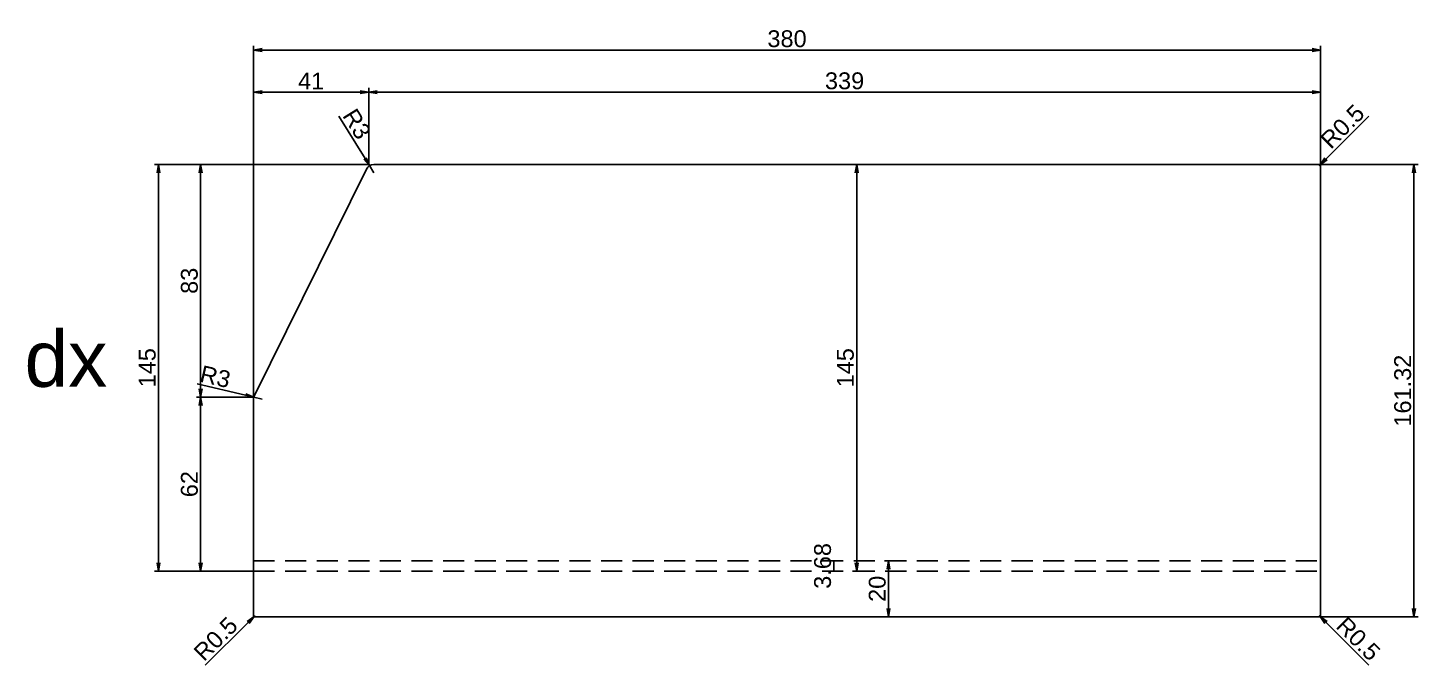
# Model space of a CAD drawing. Header units: inches. Extents: x -821 to 727, y -1701 to 746.
# Drawn here: x -296.9 to 198.3, y -7.3 to 220 of the extents above; entities that cross this region are included whole.
import ezdxf

# ---------------------------------------------------------------- set-up
doc = ezdxf.new("R2010")
doc.units = ezdxf.units.IN
doc.header["$LTSCALE"] = 15
doc.header["$MEASUREMENT"] = 0
doc.header["$PDMODE"] = 3
doc.header["$PDSIZE"] = 5
doc.linetypes.add('DASHED', pattern=[0.75, 0.5, -0.25])
doc.layers.add('DIM', color=5, linetype='Continuous', lineweight=13)
doc.styles.get("Standard").update_dxf_attribs({"font": 'arial.ttf'})
doc.dimstyles.new('DIM', dxfattribs={"dimscale": 1.5, "dimtxt": 4, "dimasz": 2, "dimexe": 1, "dimexo": 0, "dimtad": 1, "dimdsep": 46, "dimtxsty": 'Standard', "dimblk": 'OPEN', "dimcen": 0, "dimclrd": 5, "dimclre": 5, "dimclrt": 2, "dimazin": 2, "dimtfac": 1, "dimtix": 1, "dimtmove": 0, "dimatfit": 3, "dimldrblk": 'OPEN', "dimfxl": 1, "dimtolj": 1, "dimtzin": 0, "dimlwd": 25, "dimlwe": 25, "dimarcsym": 0})

# ---------------------------------------------------------------- blocks, each defined once
blk = doc.blocks.new('_Open')
at = {"color": 0, "linetype": 'Continuous', "lineweight": -2}
for p, q in [((-1, 0.17), (0, 0)), ((-1, -0.17), (0, 0)), ((0, 0), (-1, 0))]:
    blk.add_line(p, q, dxfattribs=at)
blk = doc.blocks.new('*D123')
at = {"layer": 'Defpoints', "color": 0, "transparency": 16777216}
for p in [(163.03, 170.76), (163.38, 171.12)]:
    blk.add_point(p, dxfattribs=at)
at = {"layer": 'DIM', "color": 5, "lineweight": 25, "transparency": 16777216}
for p, q in [((180.77, 188.5), (165.51, 173.24)), ((163.03, 170.76), (163.38, 171.12))]:
    blk.add_line(p, q, dxfattribs=at)
at = {"layer": 'DIM', "color": 5, "lineweight": 25, "transparency": 16777216, "xscale": 3, "yscale": 3, "zscale": 3, "rotation": 224.9999999999908}
blk.add_blockref('_Open', (163.38, 171.12), dxfattribs=at)
at = {"layer": 'DIM', "color": 2, "transparency": 16777216, "insert": (171.37, 184.76), "char_height": 6, "attachment_point": 5, "rotation": 45}
blk.add_mtext('\\A1;R0.5', dxfattribs=at)
blk = doc.blocks.new('*D124')
at = {"layer": 'Defpoints', "color": 0, "transparency": 16777216}
for p in [(-216.32, 10.09), (-215.97, 10.44)]:
    blk.add_point(p, dxfattribs=at)
at = {"layer": 'DIM', "color": 5, "lineweight": 25, "transparency": 16777216}
for p, q in [((-215.97, 10.44), (-216.32, 10.09)), ((-233.71, -7.3), (-218.44, 7.97))]:
    blk.add_line(p, q, dxfattribs=at)
at = {"layer": 'DIM', "color": 5, "lineweight": 25, "transparency": 16777216, "xscale": 3, "yscale": 3, "zscale": 3, "rotation": 45.00000000000232}
blk.add_blockref('_Open', (-216.32, 10.09), dxfattribs=at)
at = {"layer": 'DIM', "color": 2, "transparency": 16777216, "insert": (-229.96, 2.11), "char_height": 6, "attachment_point": 5, "rotation": 45}
blk.add_mtext('\\A1;R0.5', dxfattribs=at)
blk = doc.blocks.new('*D125')
at = {"layer": 'Defpoints', "color": 0, "transparency": 16777216}
for p in [(163.03, 10.44), (163.38, 10.09)]:
    blk.add_point(p, dxfattribs=at)
at = {"layer": 'DIM', "color": 5, "lineweight": 25, "transparency": 16777216}
for p, q in [((163.03, 10.44), (163.38, 10.09)), ((180.77, -7.3), (165.51, 7.97))]:
    blk.add_line(p, q, dxfattribs=at)
at = {"layer": 'DIM', "color": 5, "lineweight": 25, "transparency": 16777216, "xscale": 3, "yscale": 3, "zscale": 3, "rotation": 135}
blk.add_blockref('_Open', (163.38, 10.09), dxfattribs=at)
at = {"layer": 'DIM', "color": 2, "transparency": 16777216, "insert": (177.03, 2.11), "char_height": 6, "attachment_point": 5, "rotation": 315}
blk.add_mtext('\\A1;R0.5', dxfattribs=at)
blk = doc.blocks.new('*D126')
at = {"layer": 'Defpoints', "color": 0, "transparency": 16777216}
for p in [(-9.78, 29.94), (-9.78, 26.26), (-9.78, 26.26)]:
    blk.add_point(p, dxfattribs=at)
at = {"layer": 'DIM', "color": 5, "lineweight": 25, "transparency": 16777216}
for p, q in [((-9.78, 29.94), (-11.28, 29.94)), ((-9.78, 29.94), (-9.78, 26.26)), ((-9.78, 26.26), (-11.28, 26.26))]:
    blk.add_line(p, q, dxfattribs=at)
at = {"layer": 'DIM', "color": 2, "transparency": 16777216, "insert": (-13.78, 28.1), "char_height": 6, "attachment_point": 5, "rotation": 90}
blk.add_mtext('\\A1;3.68', dxfattribs=at)
blk = doc.blocks.new('*D127')
at = {"layer": 'Defpoints', "color": 0, "transparency": 16777216}
for p in [(-1.66, 171.26), (-1.66, 26.26), (-1.66, 26.26)]:
    blk.add_point(p, dxfattribs=at)
at = {"layer": 'DIM', "color": 5, "lineweight": 25, "transparency": 16777216}
for p, q in [((-1.66, 171.26), (-3.16, 171.26)), ((-1.66, 168.26), (-1.66, 29.26)), ((-1.66, 26.26), (-3.16, 26.26))]:
    blk.add_line(p, q, dxfattribs=at)
at = {"layer": 'DIM', "color": 5, "lineweight": 25, "transparency": 16777216, "xscale": 3, "yscale": 3, "zscale": 3}
for p, rotation in [((-1.66, 171.26), 90), ((-1.66, 26.26), 270)]:
    blk.add_blockref('_Open', p, dxfattribs=dict(at, rotation=rotation))
at = {"layer": 'DIM', "color": 2, "transparency": 16777216, "insert": (-5.66, 98.76), "char_height": 6, "attachment_point": 5, "rotation": 90}
blk.add_mtext('\\A1;145', dxfattribs=at)
blk = doc.blocks.new('*D128')
at = {"layer": 'Defpoints', "color": 0, "transparency": 16777216}
for p in [(9.69, 29.94), (9.69, 9.94), (9.69, 9.94)]:
    blk.add_point(p, dxfattribs=at)
at = {"layer": 'DIM', "color": 5, "lineweight": 25, "transparency": 16777216}
for p, q in [((9.69, 29.94), (8.19, 29.94)), ((9.69, 26.94), (9.69, 12.94)), ((9.69, 9.94), (8.19, 9.94))]:
    blk.add_line(p, q, dxfattribs=at)
at = {"layer": 'DIM', "color": 5, "lineweight": 25, "transparency": 16777216, "xscale": 3, "yscale": 3, "zscale": 3}
for p, rotation in [((9.69, 29.94), 90), ((9.69, 9.94), 270)]:
    blk.add_blockref('_Open', p, dxfattribs=dict(at, rotation=rotation))
at = {"layer": 'DIM', "color": 2, "transparency": 16777216, "insert": (5.69, 19.94), "char_height": 6, "attachment_point": 5, "rotation": 90}
blk.add_mtext('\\A1;20', dxfattribs=at)
blk = doc.blocks.new('*D129')
at = {"layer": 'Defpoints', "color": 0, "transparency": 16777216}
for p in [(163.03, 171.26), (163.03, 9.94), (196.84, 9.94)]:
    blk.add_point(p, dxfattribs=at)
at = {"layer": 'DIM', "color": 5, "lineweight": 25, "transparency": 16777216}
for p, q in [((163.03, 171.26), (198.34, 171.26)), ((196.84, 168.26), (196.84, 12.94)), ((163.03, 9.94), (198.34, 9.94))]:
    blk.add_line(p, q, dxfattribs=at)
at = {"layer": 'DIM', "color": 5, "lineweight": 25, "transparency": 16777216, "xscale": 3, "yscale": 3, "zscale": 3}
for p, rotation in [((196.84, 171.26), 90), ((196.84, 9.94), 270)]:
    blk.add_blockref('_Open', p, dxfattribs=dict(at, rotation=rotation))
at = {"layer": 'DIM', "color": 2, "transparency": 16777216, "insert": (192.83, 90.6), "char_height": 6, "attachment_point": 5, "rotation": 90}
blk.add_mtext('\\A1;161.32', dxfattribs=at)
blk = doc.blocks.new('*D130')
at = {"layer": 'Defpoints', "color": 0, "transparency": 16777216}
for p in [(-175.47, 197.02), (-175.47, 171.26), (163.53, 170.76)]:
    blk.add_point(p, dxfattribs=at)
at = {"layer": 'DIM', "color": 5, "lineweight": 25, "transparency": 16777216}
for p, q in [((-175.47, 171.26), (-175.47, 198.52)), ((163.53, 170.76), (163.53, 198.52)), ((160.53, 197.02), (-172.47, 197.02))]:
    blk.add_line(p, q, dxfattribs=at)
at = {"layer": 'DIM', "color": 5, "lineweight": 25, "transparency": 16777216, "xscale": 3, "yscale": 3, "zscale": 3, "rotation": 180}
blk.add_blockref('_Open', (-175.47, 197.02), dxfattribs=at)
at = {"layer": 'DIM', "color": 5, "lineweight": 25, "transparency": 16777216, "xscale": 3, "yscale": 3, "zscale": 3}
blk.add_blockref('_Open', (163.53, 197.02), dxfattribs=at)
at = {"layer": 'DIM', "color": 2, "transparency": 16777216, "insert": (-5.97, 201.02), "char_height": 6, "attachment_point": 5}
blk.add_mtext('\\A1;339', dxfattribs=at)
blk = doc.blocks.new('*D131')
at = {"layer": 'Defpoints', "color": 0, "transparency": 16777216}
for p in [(-216.47, 197.02), (-175.47, 171.26), (-216.47, 88.26)]:
    blk.add_point(p, dxfattribs=at)
at = {"layer": 'DIM', "color": 5, "lineweight": 25, "transparency": 16777216}
for p, q in [((-216.47, 88.26), (-216.47, 198.52)), ((-175.47, 171.26), (-175.47, 198.52)), ((-178.47, 197.02), (-213.47, 197.02))]:
    blk.add_line(p, q, dxfattribs=at)
at = {"layer": 'DIM', "color": 5, "lineweight": 25, "transparency": 16777216, "xscale": 3, "yscale": 3, "zscale": 3, "rotation": 180}
blk.add_blockref('_Open', (-216.47, 197.02), dxfattribs=at)
at = {"layer": 'DIM', "color": 5, "lineweight": 25, "transparency": 16777216, "xscale": 3, "yscale": 3, "zscale": 3}
blk.add_blockref('_Open', (-175.47, 197.02), dxfattribs=at)
at = {"layer": 'DIM', "color": 2, "transparency": 16777216, "insert": (-195.97, 200.97), "char_height": 6, "attachment_point": 5}
blk.add_mtext('\\A1;41', dxfattribs=at)
blk = doc.blocks.new('*D132')
at = {"layer": 'Defpoints', "color": 0, "transparency": 16777216}
for p in [(-175.47, 171.26), (-235.32, 88.26), (-216.47, 88.26)]:
    blk.add_point(p, dxfattribs=at)
at = {"layer": 'DIM', "color": 5, "lineweight": 25, "transparency": 16777216}
for p, q in [((-175.47, 171.26), (-236.82, 171.26)), ((-235.32, 168.26), (-235.32, 91.26)), ((-216.47, 88.26), (-236.82, 88.26))]:
    blk.add_line(p, q, dxfattribs=at)
at = {"layer": 'DIM', "color": 5, "lineweight": 25, "transparency": 16777216, "xscale": 3, "yscale": 3, "zscale": 3}
for p, rotation in [((-235.32, 171.26), 90), ((-235.32, 88.26), 270)]:
    blk.add_blockref('_Open', p, dxfattribs=dict(at, rotation=rotation))
at = {"layer": 'DIM', "color": 2, "transparency": 16777216, "insert": (-239.32, 129.76), "char_height": 6, "attachment_point": 5, "rotation": 90}
blk.add_mtext('\\A1;83', dxfattribs=at)
blk = doc.blocks.new('*D133')
at = {"layer": 'Defpoints', "color": 0, "transparency": 16777216}
for p in [(-216.47, 88.26), (-235.32, 26.26), (-216.47, 26.26)]:
    blk.add_point(p, dxfattribs=at)
at = {"layer": 'DIM', "color": 5, "lineweight": 25, "transparency": 16777216}
for p, q in [((-216.47, 88.26), (-236.82, 88.26)), ((-235.32, 85.26), (-235.32, 29.26)), ((-216.47, 26.26), (-236.82, 26.26))]:
    blk.add_line(p, q, dxfattribs=at)
at = {"layer": 'DIM', "color": 5, "lineweight": 25, "transparency": 16777216, "xscale": 3, "yscale": 3, "zscale": 3}
for p, rotation in [((-235.32, 88.26), 90), ((-235.32, 26.26), 270)]:
    blk.add_blockref('_Open', p, dxfattribs=dict(at, rotation=rotation))
at = {"layer": 'DIM', "color": 2, "transparency": 16777216, "insert": (-239.32, 57.26), "char_height": 6, "attachment_point": 5, "rotation": 90}
blk.add_mtext('\\A1;62', dxfattribs=at)
blk = doc.blocks.new('*D134')
at = {"layer": 'Defpoints', "color": 0, "transparency": 16777216}
for p in [(-175.47, 171.26), (-250.32, 26.26), (-216.47, 26.26)]:
    blk.add_point(p, dxfattribs=at)
at = {"layer": 'DIM', "color": 5, "lineweight": 25, "transparency": 16777216}
for p, q in [((-175.47, 171.26), (-251.82, 171.26)), ((-250.32, 168.26), (-250.32, 29.26)), ((-216.47, 26.26), (-251.82, 26.26))]:
    blk.add_line(p, q, dxfattribs=at)
at = {"layer": 'DIM', "color": 5, "lineweight": 25, "transparency": 16777216, "xscale": 3, "yscale": 3, "zscale": 3}
for p, rotation in [((-250.32, 171.26), 90), ((-250.32, 26.26), 270)]:
    blk.add_blockref('_Open', p, dxfattribs=dict(at, rotation=rotation))
at = {"layer": 'DIM', "color": 2, "transparency": 16777216, "insert": (-254.32, 98.76), "char_height": 6, "attachment_point": 5, "rotation": 90}
blk.add_mtext('\\A1;145', dxfattribs=at)
blk = doc.blocks.new('*D135')
at = {"layer": 'Defpoints', "color": 0, "transparency": 16777216}
for p in [(-216.47, 212.02), (163.53, 170.76), (-216.47, 88.26)]:
    blk.add_point(p, dxfattribs=at)
at = {"layer": 'DIM', "color": 5, "lineweight": 25, "transparency": 16777216}
for p, q in [((-216.47, 88.26), (-216.47, 213.52)), ((163.53, 170.76), (163.53, 213.52)), ((160.53, 212.02), (-213.47, 212.02))]:
    blk.add_line(p, q, dxfattribs=at)
at = {"layer": 'DIM', "color": 5, "lineweight": 25, "transparency": 16777216, "xscale": 3, "yscale": 3, "zscale": 3, "rotation": 180}
blk.add_blockref('_Open', (-216.47, 212.02), dxfattribs=at)
at = {"layer": 'DIM', "color": 5, "lineweight": 25, "transparency": 16777216, "xscale": 3, "yscale": 3, "zscale": 3}
blk.add_blockref('_Open', (163.53, 212.02), dxfattribs=at)
at = {"layer": 'DIM', "color": 2, "transparency": 16777216, "insert": (-26.47, 216.02), "char_height": 6, "attachment_point": 5}
blk.add_mtext('\\A1;380', dxfattribs=at)
blk = doc.blocks.new('*D137')
at = {"layer": 'Defpoints', "color": 0, "transparency": 16777216}
for p in [(-216.39, 88.24), (-213.47, 87.56)]:
    blk.add_point(p, dxfattribs=at)
at = {"layer": 'DIM', "color": 5, "lineweight": 25, "transparency": 16777216}
for p, q in [((-236.62, 92.97), (-219.31, 88.93)), ((-213.47, 87.56), (-216.39, 88.24))]:
    blk.add_line(p, q, dxfattribs=at)
at = {"layer": 'DIM', "color": 5, "lineweight": 25, "transparency": 16777216, "xscale": 3, "yscale": 3, "zscale": 3, "rotation": 346.85586893755}
blk.add_blockref('_Open', (-216.39, 88.24), dxfattribs=at)
at = {"layer": 'DIM', "color": 2, "transparency": 16777216, "insert": (-230.09, 95.55), "char_height": 6, "attachment_point": 5, "rotation": 346.8559}
blk.add_mtext('\\A1;R3', dxfattribs=at)
blk = doc.blocks.new('*D138')
at = {"layer": 'Defpoints', "color": 0, "transparency": 16777216}
for p in [(-175.19, 170.81), (-173.6, 168.26)]:
    blk.add_point(p, dxfattribs=at)
at = {"layer": 'DIM', "color": 5, "lineweight": 25, "transparency": 16777216}
for p, q in [((-186.15, 188.46), (-176.77, 173.36)), ((-173.6, 168.26), (-175.19, 170.81))]:
    blk.add_line(p, q, dxfattribs=at)
at = {"layer": 'DIM', "color": 5, "lineweight": 25, "transparency": 16777216, "xscale": 3, "yscale": 3, "zscale": 3, "rotation": 301.85586893755}
blk.add_blockref('_Open', (-175.19, 170.81), dxfattribs=at)
at = {"layer": 'DIM', "color": 2, "transparency": 16777216, "insert": (-179.7, 185.66), "char_height": 6, "attachment_point": 5, "rotation": 301.8559}
blk.add_mtext('\\A1;R3', dxfattribs=at)

msp = doc.modelspace()

# ---------------------------------------------------------------- linework, layer by layer
for p, q in [((-216.158, 88.891), (-176.294, 169.592)), ((163.031, 171.263), (-173.604, 171.263)), ((163.531, 10.443), (163.531, 170.763)), ((-216.469, 87.563), (-216.469, 10.443)), ((-215.969, 9.943), (163.031, 9.943))]:
    msp.add_line(p, q)
at = {"linetype": 'DASHED'}
for p, q in [((-216.469, 29.943), (163.531, 29.943)), ((-216.469, 26.263), (163.531, 26.263))]:
    msp.add_line(p, q, dxfattribs=at)
for centre, radius, start, end in [((-173.604, 168.263), 3, 90, 153.71174), ((163.031, 170.763), 0.5, 0, 90), ((-213.469, 87.563), 3, 153.71174, 180), ((-215.969, 10.443), 0.5, 180, 270), ((163.031, 10.443), 0.5, 270, 0)]:
    msp.add_arc(centre, radius, start, end)

# ---------------------------------------------------------------- texts
msp.add_text('dx', height=20).set_placement((-298.059, 91.954))

# ---------------------------------------------------------------- dimensions: what is measured, and where the dimension line sits
at = {"layer": 'DIM'}
for base, p2, picture, middle in [((-216.469, 212.018), (-216.469, 88.263), '*D135', (-26.469, 216.021)), ((-175.469, 197.018), (-175.469, 171.263), '*D130', (-5.969, 201.021))]:
    dim = msp.add_linear_dim(base=base, p1=(163.531, 170.763), p2=p2, dimstyle='DIM', dxfattribs=at)
    dim.commit()
    dim.dimension.update_dxf_attribs({"geometry": picture, "text_midpoint": middle})
dim = msp.add_linear_dim(base=(-216.469, 197.018), p1=(-175.469, 171.263), p2=(-216.469, 88.263), dimstyle='DIM', override={"dimtmove": 1}, dxfattribs=at)
dim.commit()
dim.dimension.update_dxf_attribs({"geometry": '*D131', "text_midpoint": (-195.969, 200.968)})
for center, mpoint, picture, middle in [((163.031, 170.763), (163.385, 171.117), '*D123', (171.37, 184.76)), ((-215.969, 10.443), (-216.322, 10.09), '*D124', (-229.965, 2.105)), ((163.031, 10.443), (163.385, 10.09), '*D125', (177.028, 2.105))]:
    dim = msp.add_radius_dim(center=center, mpoint=mpoint, dimstyle='DIM', dxfattribs=at)
    dim.commit()
    dim.dimension.update_dxf_attribs({"geometry": picture, "text_midpoint": middle})
for center, mpoint, picture, middle in [((-173.604, 168.263), (-175.188, 170.811), '*D138', (-183.105, 183.552)), ((-213.469, 87.563), (-216.39, 88.245), '*D137', (-230.997, 91.656))]:
    dim = msp.add_radius_dim(center=center, mpoint=mpoint, dimstyle='DIM', dxfattribs=at)
    dim.commit()
    dim.dimension.update_dxf_attribs({"geometry": picture, "text_midpoint": middle, "dimtype": 164})
for base, p1, p2, angle, picture, middle in [((-250.318, 26.263), (-175.469, 171.263), (-216.469, 26.263), 90, '*D134', (-254.319, 98.763)), ((-235.318, 88.263), (-175.469, 171.263), (-216.469, 88.263), 90, '*D132', (-239.321, 129.763)), ((-1.663, 26.263), (-1.663, 171.263), (-1.663, 26.263), 270, '*D127', (-5.664, 98.763)), ((196.835, 9.943), (163.031, 171.263), (163.031, 9.943), 270, '*D129', (192.832, 90.603)), ((-9.777, 26.263), (-9.777, 29.943), (-9.777, 26.263), 90, '*D126', (-13.779, 28.103)), ((9.695, 9.943), (9.695, 29.943), (9.695, 9.943), 90, '*D128', (5.694, 19.943))]:
    dim = msp.add_linear_dim(base=base, p1=p1, p2=p2, angle=angle, dimstyle='DIM', dxfattribs=at)
    dim.commit()
    dim.dimension.update_dxf_attribs({"geometry": picture, "text_midpoint": middle})
dim = msp.add_linear_dim(base=(-235.318, 26.263), p1=(-216.469, 88.263), p2=(-216.469, 26.263), angle=90, dimstyle='DIM', override={"dimtmove": 1}, dxfattribs=at)
dim.commit()
dim.dimension.update_dxf_attribs({"geometry": '*D133', "text_midpoint": (-239.319, 57.263)})

doc.saveas('drawing.dxf')
